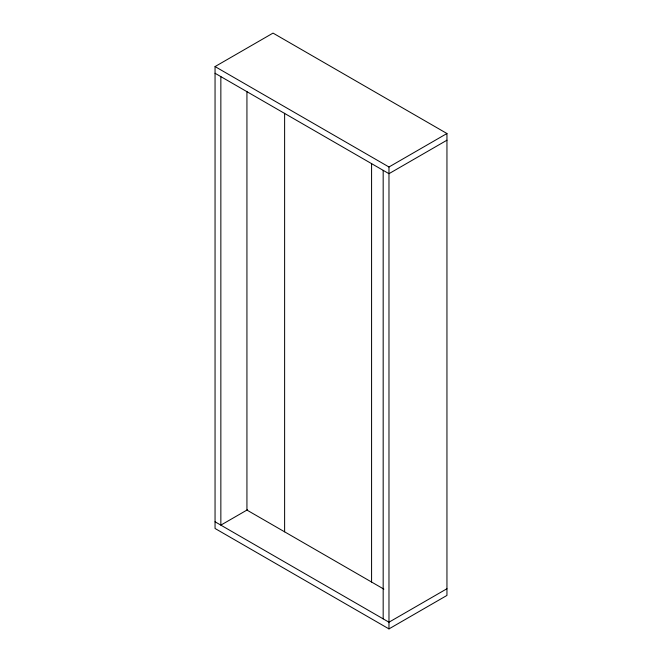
<?xml version="1.0" encoding="UTF-8"?>
<svg xmlns="http://www.w3.org/2000/svg" width="662" height="662" viewBox="0 0 662 662"><rect width="100%" height="100%" fill="white"/><g stroke="black" fill="none" stroke-linecap="round" stroke-linejoin="round"><path stroke-width="0.99" d="M215.051 66.572L273.025 33.1L446.949 133.517L446.949 595.428L388.975 628.9L215.051 528.483L215.051 66.572L388.975 166.99L446.949 133.517M446.949 140.212L388.975 173.684L215.051 73.267M247.605 509.69L220.851 525.14L220.851 76.61M446.949 588.733L388.975 622.206L215.051 521.788M383.852 589.122L246.934 510.079L246.934 91.522M388.975 166.99L388.975 628.9M383.174 170.333L383.174 618.862M371.581 163.489L371.581 582.039M284.619 113.276L284.619 531.834"/></g></svg>
